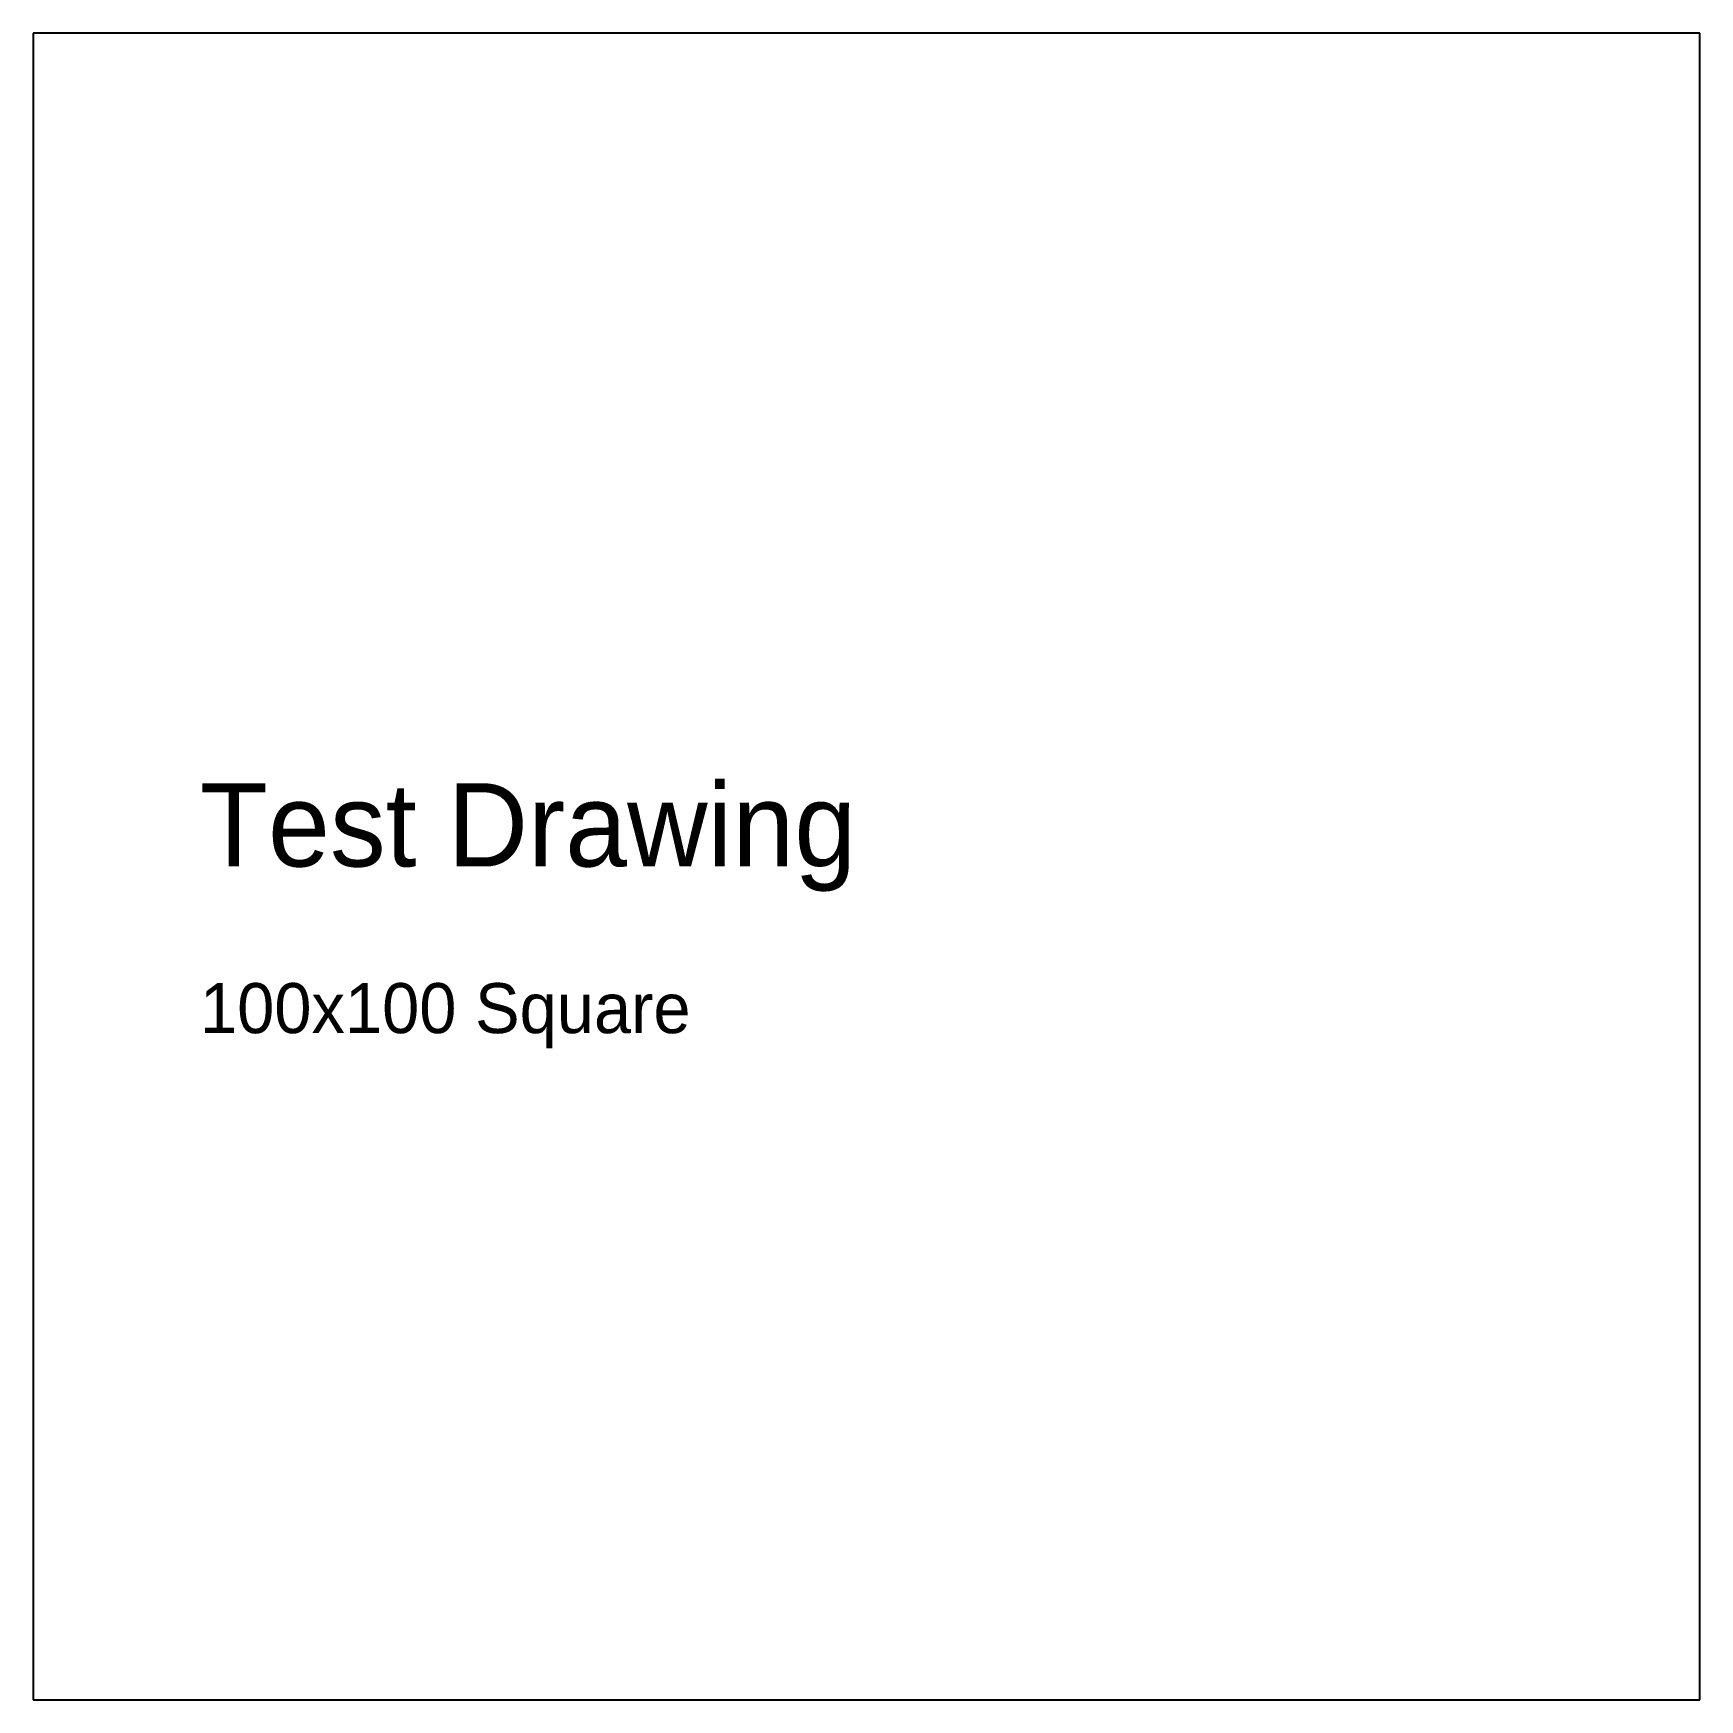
# Model space of a CAD drawing. Header units: metres. Extents: x 0 to 100, y 0 to 100.
import ezdxf

# ---------------------------------------------------------------- set-up
doc = ezdxf.new("R2010")
doc.units = ezdxf.units.M

msp = doc.modelspace()

# ---------------------------------------------------------------- linework, layer by layer
for p, q in [((100, 100), (0, 100)), ((0, 100), (0, 0)), ((100, 0), (100, 100)), ((0, 0), (100, 0))]:
    msp.add_line(p, q)

# ---------------------------------------------------------------- texts
for s, height, p in [('Test Drawing', 5, (10, 50)), ('100x100 Square', 3, (10, 40))]:
    msp.add_text(s, height=height).set_placement(p)

doc.saveas('drawing.dxf')
